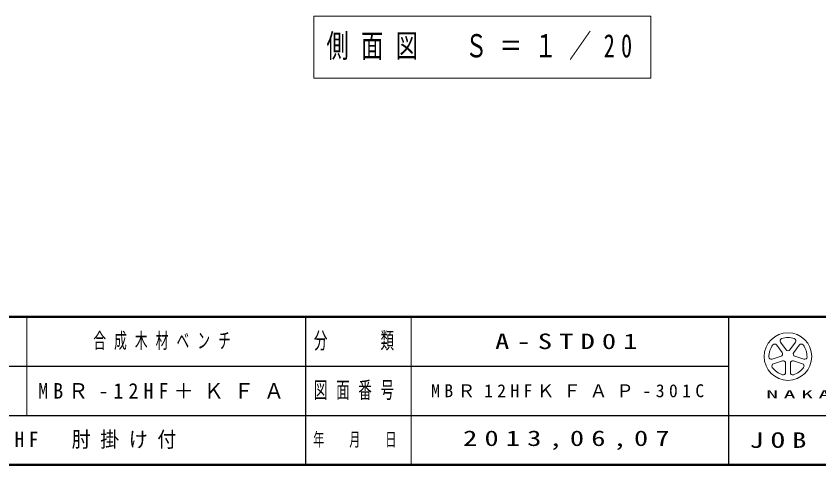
# Model space of a CAD drawing. Units: millimetres on the paper, scale 1:20. Extents: x -365 to 0, y -5 to 257.
# Drawn here: x -171 to -57.2, y 0 to 63.6 of the extents above; entities that cross this region are included whole.
import ezdxf

# ---------------------------------------------------------------- set-up
doc = ezdxf.new("R2010")
doc.units = ezdxf.units.MM
doc.layers.add('LY_1', color=7, linetype='Continuous', lineweight=25)
doc.layers.add('LY_3', color=7, linetype='Continuous', lineweight=13)
doc.styles.add('ＭＳ ゴシック', font='')
doc.styles.get('ＭＳ ゴシック').set_extended_font_data('MS Gothic')

msp = doc.modelspace()

# ---------------------------------------------------------------- linework, layer by layer
at = {"layer": 'LY_1', "lineweight": 13}
for p, q in [((-128.803, 63.614), (-128.803, 54.814)), ((-81.003, 63.614), (-128.803, 63.614)), ((-81.003, 54.814), (-81.003, 63.614)), ((-128.803, 54.814), (-81.003, 54.814))]:
    msp.add_line(p, q, dxfattribs=at)
at = {"layer": 'LY_3', "lineweight": 50}
for p, q in [((-365, 21), (0, 21)), ((-365, 0), (0, 0))]:
    msp.add_line(p, q, dxfattribs=at)
at = {"layer": 'LY_3'}
for p, q in [((-169.5, 21), (-169.5, 7)), ((-115, 21), (-115, 0)), ((-62.629, 17.393), (-61.844, 16.313)), ((-61.298, 16.313), (-60.513, 17.393)), ((-62.39, 15.917), (-63.175, 16.997)), ((-59.967, 16.997), (-60.752, 15.917)), ((-63.828, 14.985), (-62.559, 15.397)), ((-60.583, 15.397), (-59.313, 14.985)), ((-62.35, 14.755), (-63.62, 14.343)), ((-61.908, 13.099), (-61.908, 14.434)), ((-61.233, 14.434), (-61.233, 13.099)), ((-59.522, 14.343), (-60.792, 14.755))]:
    msp.add_line(p, q, dxfattribs=at)
at = {"layer": 'LY_3', "color": 211, "lineweight": 25}
for p, q in [((-130, 21), (-130, 0)), ((-70, 21), (-70, 0)), ((-182.5, 14), (-70, 14)), ((-237.5, 7), (0, 7))]:
    msp.add_line(p, q, dxfattribs=at)
at = {"layer": 'LY_3'}
msp.add_circle((-61.571, 15.363), 3.375, dxfattribs=at)
for centre, radius, start, end in [((-63.448, 16.798), 0.338, 35.99999, 142.60154), ((-62.356, 17.592), 0.338, 109.39847, 215.99997), ((-61.571, 15.363), 2.7, 70.60155, 109.39847), ((-60.786, 17.592), 0.338, 324, 70.60155), ((-59.694, 16.798), 0.338, 37.39846, 143.99995), ((-61.571, 15.363), 2.7, 142.60154, 181.39846), ((-61.571, 16.512), 0.338, 215.99998, 324), ((-61.571, 15.363), 2.7, 358.60155, 37.39847), ((-63.933, 15.306), 0.338, 181.39848, 287.99997), ((-62.663, 15.718), 0.338, 287.99998, 35.99999), ((-60.479, 15.718), 0.338, 143.99996, 251.99999), ((-59.209, 15.306), 0.338, 252.00001, 358.60156), ((-63.516, 14.022), 0.338, 107.99999, 214.60154), ((-61.571, 15.363), 2.7, 214.60156, 253.39848), ((-62.246, 14.434), 0.338, 359.99997, 107.99999), ((-60.896, 14.434), 0.338, 71.99997, 179.99999), ((-61.571, 15.363), 2.7, 286.60155, 325.39847), ((-59.626, 14.022), 0.338, 325.39847, 71.99996), ((-62.246, 13.099), 0.338, 253.39847, 359.99997), ((-60.896, 13.099), 0.338, 179.99999, 286.60154)]:
    msp.add_arc(centre, radius, start, end, dxfattribs=at)

# ---------------------------------------------------------------- texts
at = {"layer": 'LY_1', "style": 'ＭＳ ゴシック'}
for s, insert, char_height, attachment_point in [('\\T1.56;\\W0.7;側面図\u3000Ｓ＝１／20', (-104.903, 59.214), 3.299, 5), ('\\T1.64;\\W0.6;合成木材ベンチ', (-149.75, 17.5), 2.199, 5), ('\\T1.5;\\W1.35;A-STD01', (-92.5, 17.5), 2.199, 5), ('\\T1.5;\\W0.95;MBＲ-12HF＋ＫＦＡ', (-149.75, 10.5), 2.199, 5), ('\\T1.5;MBＲ12HFＫＦＡＰ-301C', (-92.5, 10.5), 1.833, 5), ('\\T1.5;\\W0.9;PC基礎：T12-HF\u3000肘掛け付', (-195.5, 3.5), 2.199, 4), ('\\T1.5;\\W1.35;2013,06,07', (-92.5, 3.5), 2.199, 5)]:
    msp.add_mtext(s, dxfattribs=dict(at, insert=insert, char_height=char_height, attachment_point=attachment_point))
at = {"layer": 'LY_3', "color": 4, "attachment_point": 5, "style": 'ＭＳ ゴシック'}
for s, insert, char_height in [('\\T1.64;\\W0.6;分\u3000\u3000類', (-122.5, 17.5), 2.346), ('\\T1.64;\\W0.6;図面番号', (-122.5, 10.5), 2.346), ('\\T1.5;\\W2.2;NAKAMURA\\~MFG.CORPORATION', (-35, 10), 1.1), ('\\T1.64;\\W0.6;年\u3000月\u3000日', (-122.5, 3.5), 1.906), ('\\T1.5;\\W1.35;JOB', (-62.5, 3.5), 2.199)]:
    msp.add_mtext(s, dxfattribs=dict(at, insert=insert, char_height=char_height))

doc.saveas('drawing.dxf')
